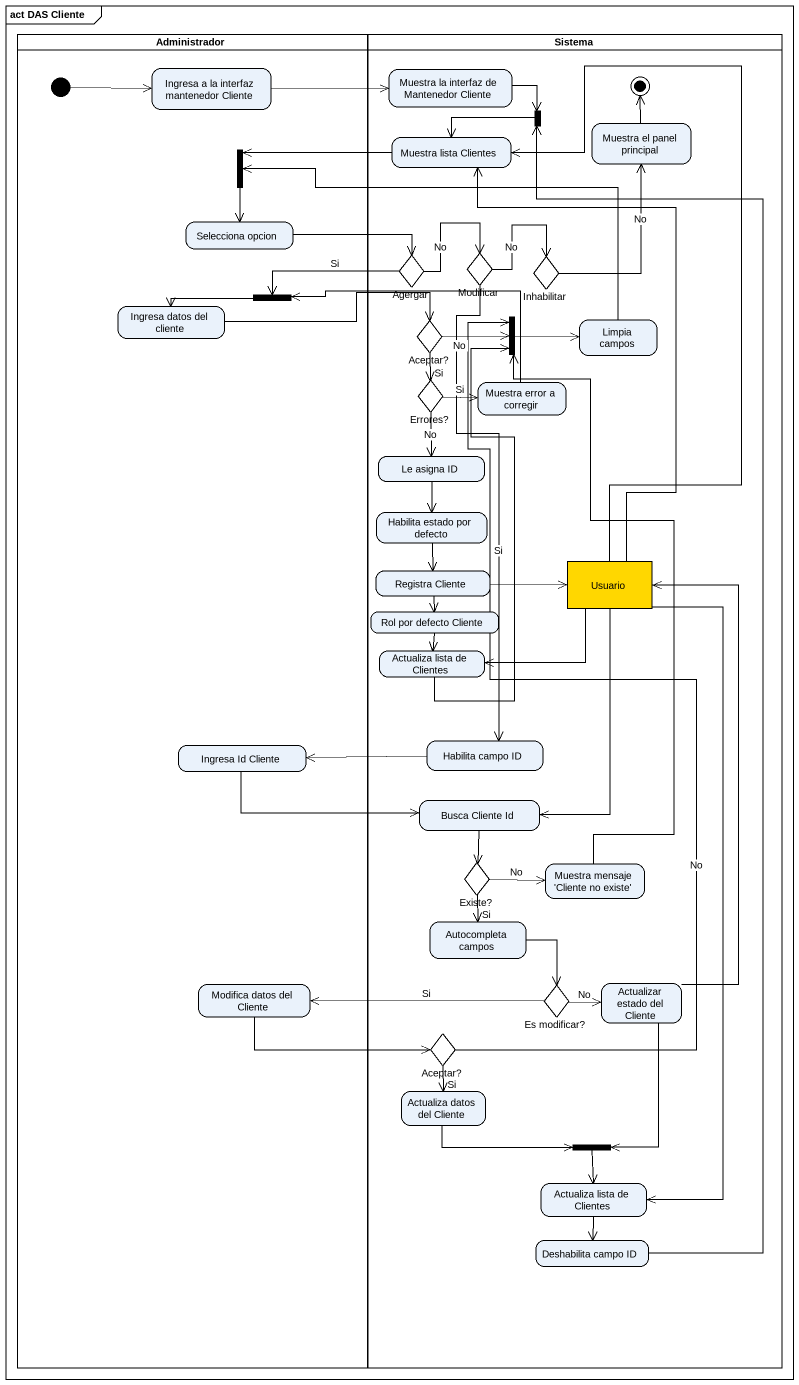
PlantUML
@startuml
mainframe act DAS Cliente
hide empty description
state Administrador <<partition>> {
  state "Ingresa a la interfaz mantenedor Cliente" as Ingresa_a_la_interfaz
  state fork2 <<join>>
  state "Selecciona opcion" as Selecciona_opcion
  state "Ingresa datos del cliente" as Ingresa_datos_del_cliente
  state fork3 <<join>>
  state "Ingresa Id Cliente" as Ingresa_Id_Cliente
  state "Modifica datos del Cliente" as Modifica_datos_del_Cliente
  [*] -right-> Ingresa_a_la_interfaz
}
state Sistema <<partition>> {
  state "Muestra la interfaz de Mantenedor Cliente" as Muestra_la_interfaz_de
  state "Muestra lista Clientes" as Muestra_lista_Clientes
  state fork1 <<join>>
  state "Muestra el panel principal" as Muestra_el_panel_principal
  state Agergar <<choice>>
  state Modificar <<choice>>
  state Inhabilitar <<choice>>
  state "Aceptar?" as Aceptar <<choice>>
  state fork4 <<join>>
  state "Limpia campos" as Limpia_campos
  state "Errores?" as Errores <<choice>>
  state "Muestra error a corregir" as Muestra_error_a_corregir
  state "Le asigna ID" as Le_asigna_ID
  state "Habilita estado por defecto" as Habilita_estado_por_defecto
  state Usuario <<object>> #FFD700
  state "Registra Cliente" as Registra_Cliente
  state "Rol por defecto Cliente" as Rol_por_defecto_Cliente
  state "Actualiza lista de Clientes" as Actualiza_lista_de_Clientes
  state "Habilita campo ID" as Habilita_campo_ID
  state "Busca Cliente Id" as Busca_Cliente_Id
  state "Existe?" as Existe <<choice>>
  state "Muestra mensaje 'Cliente no existe'" as Muestra_mensaje_Cliente_no
  state "Autocompleta campos" as Autocompleta_campos
  state "Es modificar?" as Es_modificar <<choice>>
  state "Actualizar estado del Cliente" as Actualizar_estado_del
  state "Aceptar?" as Aceptar_2 <<choice>>
  state "Actualiza datos del Cliente" as Actualiza_datos_del_Cliente
  state fork5 <<join>>
  state "Actualiza lista de Clientes" as Actualiza_lista_de_Clientes_2
  state "Deshabilita campo ID" as Deshabilita_campo_ID
  Muestra_el_panel_principal -up-> [*]
}
Ingresa_a_la_interfaz -right-> Muestra_la_interfaz_de
Muestra_la_interfaz_de -right-> fork1
Muestra_lista_Clientes -left-> fork2
fork1 -left-> Muestra_lista_Clientes
fork2 --> Selecciona_opcion
Selecciona_opcion -right-> Agergar
Agergar -right-> Modificar : No
Agergar -left-> fork3 : Si
Modificar -right-> Inhabilitar : No
Modificar --> Habilita_campo_ID : Si
Inhabilitar -up-> Muestra_el_panel_principal : No
Ingresa_datos_del_cliente -right-> Aceptar
fork3 -left-> Ingresa_datos_del_cliente
Aceptar -right-> fork4 : No
Aceptar --> Errores : Si
fork4 -right-> Limpia_campos
Limpia_campos -left-> fork2
Errores -right-> Muestra_error_a_corregir : Si
Errores --> Le_asigna_ID : No
Muestra_error_a_corregir -left-> fork3
Le_asigna_ID --> Habilita_estado_por_defecto
Habilita_estado_por_defecto --> Registra_Cliente
Usuario -up-> Muestra_lista_Clientes
Usuario -up-> Muestra_lista_Clientes
Usuario -left-> Actualiza_lista_de_Clientes
Usuario --> Busca_Cliente_Id
Usuario --> Actualiza_lista_de_Clientes_2
Registra_Cliente -right-> Usuario
Registra_Cliente --> Rol_por_defecto_Cliente
Rol_por_defecto_Cliente --> Actualiza_lista_de_Clientes
Actualiza_lista_de_Clientes -up-> fork4
Ingresa_Id_Cliente -right-> Busca_Cliente_Id
Habilita_campo_ID -left-> Ingresa_Id_Cliente
Busca_Cliente_Id --> Existe
Existe -right-> Muestra_mensaje_Cliente_no : No
Existe --> Autocompleta_campos : Si
Muestra_mensaje_Cliente_no -up-> fork4
Autocompleta_campos --> Es_modificar
Modifica_datos_del_Cliente -right-> Aceptar_2
Es_modificar -left-> Modifica_datos_del_Cliente : Si
Es_modificar -right-> Actualizar_estado_del : No
Actualizar_estado_del -up-> Usuario
Actualizar_estado_del --> fork5
Aceptar_2 -up-> fork4 : No
Aceptar_2 --> Actualiza_datos_del_Cliente : Si
Actualiza_datos_del_Cliente -right-> fork5
fork5 --> Actualiza_lista_de_Clientes_2
Actualiza_lista_de_Clientes_2 --> Deshabilita_campo_ID
Deshabilita_campo_ID -up-> fork1
@enduml
